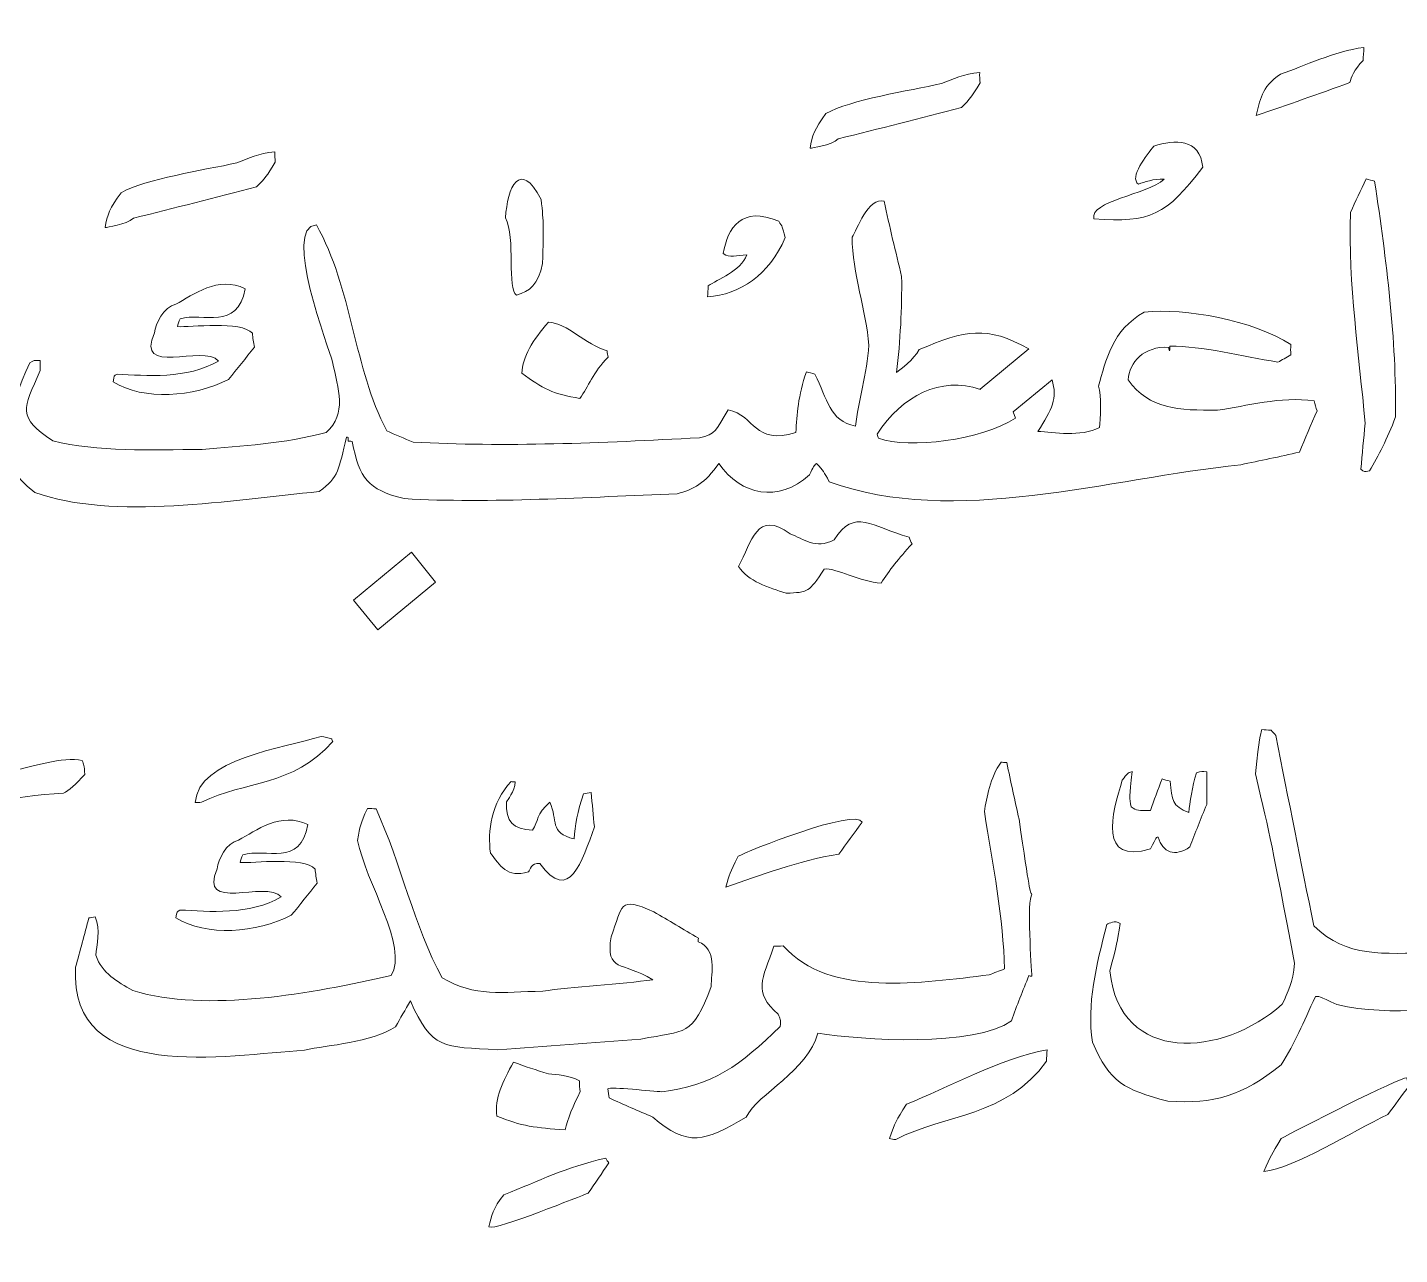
# Model space of a CAD drawing. Header units: inches. Extents: x -10.1 to 4.4, y -4.3 to 7.7.
# Drawn here: x -8.035 to -5.946, y -0.247 to 1.62 of the extents above; entities that cross this region are included whole.
import ezdxf

# ---------------------------------------------------------------- set-up
doc = ezdxf.new("R2010")
doc.units = ezdxf.units.IN
doc.header["$MEASUREMENT"] = 0
doc.layers.add('Layer 1', color=7, linetype='Continuous')

msp = doc.modelspace()

# ---------------------------------------------------------------- linework, layer by layer
at = {"layer": 'Layer 1', "color": 250, "lineweight": 5}
for points, knots in [([(-7.2263, -2.75), (-6.5468, -2.7457), (-5.8697, -2.7298), (-5.605, -2.7295), (-5.605, -2.7295), (-5.5469, -2.7674), (-5.4886, -2.7216), (-5.4287, -2.6465), (-5.4287, -2.6465), (-5.3914, -2.7166), (-5.3094, -2.7448), (-5.2129, -2.7224), (-5.2129, -2.7224), (-5.2129, -2.7224), (-4.9944, -2.6823), (-4.9944, -2.6823), (-4.9944, -2.6823), (-4.9944, -2.6823), (-4.685, -2.7486), (-4.685, -2.7486), (-4.685, -2.7486), (-4.5984, -2.7555), (-4.5091, -2.7053), (-4.5079, -2.5222), (-4.5079, -2.5222), (-4.4426, -2.235), (-4.6187, -2.1), (-4.4842, -1.8194), (-4.4842, -1.8194), (-4.507, -1.7291), (-4.5303, -1.4574), (-4.6127, -1.4241), (-4.6127, -1.4241), (-4.5512, -1.4205), (-4.493, -1.3276), (-4.5073, -1.1837), (-4.5073, -1.1837), (-4.5073, -1.1837), (-4.4849, 1.6364), (-4.4849, 1.6364), (-4.4849, 1.6364), (-4.4614, 1.722), (-4.5458, 1.8747), (-4.5744, 1.9267), (-4.5744, 1.9267), (-4.5765, 2.0093), (-4.4907, 2.0352), (-4.4869, 2.1697), (-4.4869, 2.1697), (-4.4869, 2.1697), (-4.4865, 2.3486), (-4.4865, 2.3486), (-4.4865, 2.3486), (-4.6105, 2.3546), (-4.8408, 2.1498), (-4.8826, 2.3909), (-4.8826, 2.3909), (-4.8811, 2.6033), (-4.7799, 2.5403), (-4.6226, 2.5161), (-4.6226, 2.5161), (-4.3514, 2.5293), (-4.5225, 2.7394), (-4.6174, 2.7359), (-4.6174, 2.7359), (-4.9019, 2.7251), (-5.1374, 2.7614), (-5.4036, 2.6502), (-5.4036, 2.6502), (-5.6819, 2.7827), (-5.7084, 2.7482), (-5.997, 2.7393), (-5.997, 2.7393), (-5.997, 2.7393), (-7.2263, 2.7302), (-7.2263, 2.7302), (-7.2263, 2.7302), (-7.2263, 2.7302), (-8.4556, 2.7393), (-8.4556, 2.7393), (-8.4556, 2.7393), (-8.7442, 2.7482), (-8.7707, 2.7827), (-9.049, 2.6502), (-9.049, 2.6502), (-9.3153, 2.7614), (-9.5507, 2.7251), (-9.8352, 2.7359), (-9.8352, 2.7359), (-9.9301, 2.7394), (-10.0959, 2.5242), (-9.8247, 2.511), (-9.8247, 2.511), (-9.6675, 2.5352), (-9.5816, 2.5441), (-9.58, 2.3913), (-9.58, 2.3913), (-9.6218, 2.1502), (-9.8422, 2.3546), (-9.9661, 2.3486), (-9.9661, 2.3486), (-9.9661, 2.3486), (-9.9657, 2.1697), (-9.9657, 2.1697), (-9.9657, 2.1697), (-9.9619, 2.0352), (-9.8761, 2.0093), (-9.8782, 1.9267), (-9.8782, 1.9267), (-9.9068, 1.8747), (-9.9912, 1.722), (-9.9677, 1.6364), (-9.9677, 1.6364), (-9.9677, 1.6364), (-9.9453, -1.1837), (-9.9453, -1.1837), (-9.9453, -1.1837), (-9.9596, -1.3276), (-9.9014, -1.4205), (-9.8399, -1.4241), (-9.8399, -1.4241), (-9.9223, -1.4574), (-9.9456, -1.7291), (-9.9684, -1.8194), (-9.9684, -1.8194), (-9.8339, -2.1), (-10.01, -2.235), (-9.9447, -2.5222), (-9.9447, -2.5222), (-9.9435, -2.7053), (-9.8542, -2.7555), (-9.7676, -2.7486), (-9.7676, -2.7486), (-9.7676, -2.7486), (-9.4582, -2.6823), (-9.4582, -2.6823), (-9.4582, -2.6823), (-9.4582, -2.6823), (-9.2397, -2.7224), (-9.2397, -2.7224), (-9.2397, -2.7224), (-9.1432, -2.7448), (-9.0612, -2.7166), (-9.0239, -2.6465), (-9.0239, -2.6465), (-8.964, -2.7216), (-8.9057, -2.7674), (-8.8476, -2.7295), (-8.8476, -2.7295), (-8.5829, -2.7298), (-7.9058, -2.7457), (-7.2263, -2.75)], [0, 0, 0, 0, 0.026316, 0.026316, 0.026316, 0.026316, 0.052632, 0.052632, 0.052632, 0.052632, 0.078947, 0.078947, 0.078947, 0.078947, 0.105263, 0.105263, 0.105263, 0.105263, 0.131579, 0.131579, 0.131579, 0.131579, 0.157895, 0.157895, 0.157895, 0.157895, 0.184211, 0.184211, 0.184211, 0.184211, 0.210526, 0.210526, 0.210526, 0.210526, 0.236842, 0.236842, 0.236842, 0.236842, 0.263158, 0.263158, 0.263158, 0.263158, 0.289474, 0.289474, 0.289474, 0.289474, 0.315789, 0.315789, 0.315789, 0.315789, 0.342105, 0.342105, 0.342105, 0.342105, 0.368421, 0.368421, 0.368421, 0.368421, 0.394737, 0.394737, 0.394737, 0.394737, 0.421053, 0.421053, 0.421053, 0.421053, 0.447368, 0.447368, 0.447368, 0.447368, 0.473684, 0.473684, 0.473684, 0.473684, 0.5, 0.5, 0.5, 0.5, 0.526316, 0.526316, 0.526316, 0.526316, 0.552632, 0.552632, 0.552632, 0.552632, 0.578947, 0.578947, 0.578947, 0.578947, 0.605263, 0.605263, 0.605263, 0.605263, 0.631579, 0.631579, 0.631579, 0.631579, 0.657895, 0.657895, 0.657895, 0.657895, 0.684211, 0.684211, 0.684211, 0.684211, 0.710526, 0.710526, 0.710526, 0.710526, 0.736842, 0.736842, 0.736842, 0.736842, 0.763158, 0.763158, 0.763158, 0.763158, 0.789474, 0.789474, 0.789474, 0.789474, 0.815789, 0.815789, 0.815789, 0.815789, 0.842105, 0.842105, 0.842105, 0.842105, 0.868421, 0.868421, 0.868421, 0.868421, 0.894737, 0.894737, 0.894737, 0.894737, 0.921053, 0.921053, 0.921053, 0.921053, 0.947368, 0.947368, 0.947368, 0.947368, 0.973684, 0.973684, 0.973684, 0.973684, 1, 1, 1, 1]), ([(-6.0016, 1.5702), (-6.0156, 1.5553), (-6.0197, 1.5451), (-6.022, 1.5365), (-6.022, 1.5365), (-6.0694, 1.5192), (-6.1168, 1.5027), (-6.1642, 1.4863), (-6.1642, 1.4863), (-6.1586, 1.5077), (-6.1573, 1.5303), (-6.1272, 1.5495), (-6.1272, 1.5495), (-6.0915, 1.5614), (-6.0464, 1.584), (-6.0004, 1.5901), (-6.0004, 1.5901), (-6.0008, 1.5832), (-6.0012, 1.5762), (-6.0016, 1.5702)], [0, 0, 0, 0, 0.2, 0.2, 0.2, 0.2, 0.4, 0.4, 0.4, 0.4, 0.6, 0.6, 0.6, 0.6, 0.8, 0.8, 0.8, 0.8, 1, 1, 1, 1]), ([(-6.5846, 1.536), (-6.599, 1.5133), (-6.599, 1.5133), (-6.613, 1.4984), (-6.613, 1.4984), (-6.6762, 1.482), (-6.7385, 1.4664), (-6.8007, 1.4508), (-6.8007, 1.4508), (-6.8118, 1.441), (-6.841, 1.4366), (-6.8436, 1.4367), (-6.8436, 1.4367), (-6.8407, 1.4557), (-6.8366, 1.4659), (-6.8195, 1.4893), (-6.8195, 1.4893), (-6.7823, 1.5107), (-6.6931, 1.5239), (-6.6433, 1.535), (-6.6433, 1.535), (-6.6254, 1.5418), (-6.6101, 1.5496), (-6.5854, 1.5517), (-6.5854, 1.5517), (-6.5857, 1.5465), (-6.5851, 1.5412), (-6.5846, 1.536)], [0, 0, 0, 0, 0.142857, 0.142857, 0.142857, 0.142857, 0.285714, 0.285714, 0.285714, 0.285714, 0.428571, 0.428571, 0.428571, 0.428571, 0.571429, 0.571429, 0.571429, 0.571429, 0.714286, 0.714286, 0.714286, 0.714286, 0.857143, 0.857143, 0.857143, 0.857143, 1, 1, 1, 1]), ([(-6.2457, 1.4078), (-6.3016, 1.3344), (-6.3251, 1.3227), (-6.4115, 1.3293), (-6.4115, 1.3293), (-6.4187, 1.3559), (-6.3314, 1.3657), (-6.3046, 1.3894), (-6.3046, 1.3894), (-6.3212, 1.3904), (-6.3346, 1.385), (-6.3436, 1.3821), (-6.3436, 1.3821), (-6.3588, 1.3916), (-6.3305, 1.4266), (-6.32, 1.4399), (-6.32, 1.4399), (-6.2888, 1.4495), (-6.2501, 1.4525), (-6.2457, 1.4078)], [0, 0, 0, 0, 0.2, 0.2, 0.2, 0.2, 0.4, 0.4, 0.4, 0.4, 0.6, 0.6, 0.6, 0.6, 0.8, 0.8, 0.8, 0.8, 1, 1, 1, 1]), ([(-7.6578, 1.4153), (-7.6722, 1.3926), (-7.6722, 1.3926), (-7.6862, 1.3778), (-7.6862, 1.3778), (-7.7494, 1.3613), (-7.8117, 1.3457), (-7.8739, 1.3301), (-7.8739, 1.3301), (-7.885, 1.3203), (-7.9142, 1.3159), (-7.9168, 1.316), (-7.9168, 1.316), (-7.914, 1.335), (-7.9099, 1.3453), (-7.8927, 1.3687), (-7.8927, 1.3687), (-7.8556, 1.39), (-7.7663, 1.4032), (-7.7166, 1.4143), (-7.7166, 1.4143), (-7.6986, 1.4211), (-7.6833, 1.429), (-7.6586, 1.431), (-7.6586, 1.431), (-7.6589, 1.4258), (-7.6583, 1.4206), (-7.6578, 1.4153)], [0, 0, 0, 0, 0.142857, 0.142857, 0.142857, 0.142857, 0.285714, 0.285714, 0.285714, 0.285714, 0.428571, 0.428571, 0.428571, 0.428571, 0.571429, 0.571429, 0.571429, 0.571429, 0.714286, 0.714286, 0.714286, 0.714286, 0.857143, 0.857143, 0.857143, 0.857143, 1, 1, 1, 1]), ([(-7.2508, 1.2612), (-7.2571, 1.2285), (-7.2708, 1.2188), (-7.2904, 1.2129), (-7.2904, 1.2129), (-7.3057, 1.2216), (-7.2915, 1.3001), (-7.3073, 1.3306), (-7.3073, 1.3306), (-7.3046, 1.3766), (-7.2854, 1.4208), (-7.253, 1.3588), (-7.253, 1.3588), (-7.2492, 1.3194), (-7.2492, 1.3194), (-7.2508, 1.2612)], [0, 0, 0, 0, 0.25, 0.25, 0.25, 0.25, 0.5, 0.5, 0.5, 0.5, 0.75, 0.75, 0.75, 0.75, 1, 1, 1, 1]), ([(-5.9523, 1.0276), (-5.9648, 0.9935), (-5.9785, 0.969), (-5.9921, 0.9454), (-5.9921, 0.9454), (-6.0001, 0.9441), (-6.0001, 0.9441), (-6.0051, 0.9479), (-6.0051, 0.9479), (-6.0029, 0.9713), (-6.0007, 0.9946), (-5.9984, 1.018), (-5.9984, 1.018), (-6.0081, 1.1239), (-6.024, 1.2276), (-6.021, 1.3389), (-6.021, 1.3389), (-6.013, 1.3559), (-6.005, 1.3728), (-5.9971, 1.3898), (-5.9971, 1.3898), (-5.9927, 1.3887), (-5.9884, 1.3875), (-5.9841, 1.3864), (-5.9841, 1.3864), (-5.9658, 1.2643), (-5.9507, 1.1459), (-5.9523, 1.0276)], [0, 0, 0, 0, 0.142857, 0.142857, 0.142857, 0.142857, 0.285714, 0.285714, 0.285714, 0.285714, 0.428571, 0.428571, 0.428571, 0.428571, 0.571429, 0.571429, 0.571429, 0.571429, 0.714286, 0.714286, 0.714286, 0.714286, 0.857143, 0.857143, 0.857143, 0.857143, 1, 1, 1, 1]), ([(-6.0718, 1.037), (-6.0809, 1.0158), (-6.0901, 0.9945), (-6.0983, 0.9741), (-6.0983, 0.9741), (-6.1285, 0.9671), (-6.1586, 0.961), (-6.1879, 0.9548), (-6.1879, 0.9548), (-6.3889, 0.9341), (-6.6246, 0.8596), (-6.8143, 0.9288), (-6.8143, 0.9288), (-6.823, 0.945), (-6.823, 0.945), (-6.8337, 0.9569), (-6.8337, 0.9569), (-6.8383, 0.9528), (-6.8383, 0.9528), (-6.8444, 0.9393), (-6.8444, 0.9393), (-6.8924, 0.8967), (-6.9479, 0.9077), (-6.9827, 0.9567), (-6.9827, 0.9567), (-7.0029, 0.9265), (-7.0218, 0.9172), (-7.0459, 0.9107), (-7.0459, 0.9107), (-7.1829, 0.9055), (-7.3307, 0.8957), (-7.4617, 0.9032), (-7.4617, 0.9032), (-7.5179, 0.9177), (-7.5292, 0.9331), (-7.5408, 0.9904), (-7.5408, 0.9904), (-7.5434, 0.9906), (-7.5452, 0.9906), (-7.5469, 0.9908), (-7.5469, 0.9908), (-7.5466, 0.9968), (-7.5466, 0.9968), (-7.5492, 0.997), (-7.5492, 0.997), (-7.5617, 0.9472), (-7.5606, 0.9367), (-7.5908, 0.914), (-7.5908, 0.914), (-7.7239, 0.9016), (-7.9045, 0.8693), (-8.0239, 0.9127), (-8.0239, 0.9127), (-8.0937, 0.9619), (-8.0629, 1.0403), (-8.0317, 1.1099), (-8.0317, 1.1099), (-8.0253, 1.1139), (-8.0253, 1.1139), (-8.0157, 1.1133), (-8.0157, 1.1133), (-8.016, 1.1081), (-8.0163, 1.1029), (-8.0157, 1.0985), (-8.0157, 1.0985), (-8.042, 1.0382), (-8.0513, 1.0283), (-7.9965, 0.9912), (-7.9965, 0.9912), (-7.9291, 0.9743), (-7.8466, 0.9774), (-7.7694, 0.9782), (-7.7694, 0.9782), (-7.7095, 0.9835), (-7.6444, 0.9867), (-7.5803, 1.004), (-7.5803, 1.004), (-7.548, 1.0326), (-7.5625, 1.07), (-7.5706, 1.1114), (-7.5706, 1.1114), (-7.5756, 1.1309), (-7.6481, 1.3161), (-7.5953, 1.3201), (-7.5953, 1.3201), (-7.5405, 1.2229), (-7.5387, 1.1026), (-7.4882, 1.0065), (-7.4882, 1.0065), (-7.4754, 1.0006), (-7.4617, 0.9946), (-7.448, 0.9894), (-7.448, 0.9894), (-7.3091, 0.9815), (-7.1615, 0.9879), (-7.012, 0.9959), (-7.012, 0.9959), (-6.9872, 1.0005), (-6.9867, 1.0084), (-6.9683, 1.0386), (-6.9683, 1.0386), (-6.9268, 1.0293), (-6.9294, 0.9842), (-6.8652, 1.004), (-6.8652, 1.004), (-6.8636, 1.0309), (-6.8619, 1.0604), (-6.8493, 1.0963), (-6.8493, 1.0963), (-6.845, 1.0952), (-6.8407, 1.094), (-6.8364, 1.0929), (-6.8364, 1.0929), (-6.8167, 1.0544), (-6.815, 1.022), (-6.7743, 1.0136), (-6.7743, 1.0136), (-6.7704, 1.0508), (-6.7566, 1.0936), (-6.754, 1.137), (-6.754, 1.137), (-6.7581, 1.1877), (-6.7792, 1.2473), (-6.7796, 1.3013), (-6.7796, 1.3013), (-6.7728, 1.3122), (-6.755, 1.3626), (-6.7308, 1.356), (-6.7308, 1.356), (-6.7226, 1.3172), (-6.7134, 1.2792), (-6.7042, 1.2412), (-6.7042, 1.2412), (-6.7035, 1.1924), (-6.7063, 1.1438), (-6.7118, 1.0954), (-6.7118, 1.0954), (-6.7053, 1.1002), (-6.6861, 1.1148), (-6.6773, 1.13), (-6.6773, 1.13), (-6.6069, 1.1601), (-6.5749, 1.167), (-6.5104, 1.1311), (-6.5104, 1.1311), (-6.5104, 1.1311), (-6.5845, 1.0698), (-6.5845, 1.0698), (-6.5845, 1.0698), (-6.5845, 1.0698), (-6.5843, 1.0696), (-6.5843, 1.0696), (-6.5843, 1.0696), (-6.6455, 1.0899), (-6.7026, 1.0604), (-6.7417, 1.0013), (-6.7417, 1.0013), (-6.741, 0.9987), (-6.7402, 0.9969), (-6.7395, 0.9951), (-6.7395, 0.9951), (-6.6914, 0.9784), (-6.5836, 0.9923), (-6.5309, 1.0258), (-6.5309, 1.0258), (-6.5309, 1.0258), (-6.5343, 1.0353), (-6.5343, 1.0353), (-6.5343, 1.0353), (-6.5343, 1.0353), (-6.4752, 1.0842), (-6.4752, 1.0842), (-6.4752, 1.0842), (-6.4668, 1.0562), (-6.475, 1.0391), (-6.497, 1.0056), (-6.497, 1.0056), (-6.4716, 1.0041), (-6.4326, 0.9967), (-6.4028, 1.0115), (-6.4028, 1.0115), (-6.4022, 1.0228), (-6.3991, 1.0618), (-6.4045, 1.0743), (-6.4045, 1.0743), (-6.3934, 1.1138), (-6.3837, 1.1602), (-6.3348, 1.187), (-6.3348, 1.187), (-6.2722, 1.1939), (-6.1699, 1.175), (-6.1116, 1.1377), (-6.1116, 1.1377), (-6.1119, 1.1325), (-6.1122, 1.1273), (-6.1116, 1.122), (-6.1116, 1.122), (-6.1188, 1.1181), (-6.1252, 1.1141), (-6.1315, 1.111), (-6.1315, 1.111), (-6.1862, 1.1202), (-6.2466, 1.1358), (-6.2958, 1.1352), (-6.2958, 1.1352), (-6.2959, 1.1326), (-6.2961, 1.13), (-6.2962, 1.1282), (-6.2962, 1.1282), (-6.2969, 1.13), (-6.2977, 1.1318), (-6.2976, 1.1335), (-6.2976, 1.1335), (-6.3352, 1.1357), (-6.3577, 1.1108), (-6.3592, 1.0839), (-6.3592, 1.0839), (-6.3268, 1.0385), (-6.2821, 1.0377), (-6.2234, 1.0379), (-6.2234, 1.0379), (-6.1792, 1.044), (-6.1275, 1.0594), (-6.0762, 1.0521), (-6.0762, 1.0521), (-6.0748, 1.0468), (-6.0733, 1.0415), (-6.0718, 1.037)], [0, 0, 0, 0, 0.017544, 0.017544, 0.017544, 0.017544, 0.035088, 0.035088, 0.035088, 0.035088, 0.052632, 0.052632, 0.052632, 0.052632, 0.070175, 0.070175, 0.070175, 0.070175, 0.087719, 0.087719, 0.087719, 0.087719, 0.105263, 0.105263, 0.105263, 0.105263, 0.122807, 0.122807, 0.122807, 0.122807, 0.140351, 0.140351, 0.140351, 0.140351, 0.157895, 0.157895, 0.157895, 0.157895, 0.175439, 0.175439, 0.175439, 0.175439, 0.192982, 0.192982, 0.192982, 0.192982, 0.210526, 0.210526, 0.210526, 0.210526, 0.22807, 0.22807, 0.22807, 0.22807, 0.245614, 0.245614, 0.245614, 0.245614, 0.263158, 0.263158, 0.263158, 0.263158, 0.280702, 0.280702, 0.280702, 0.280702, 0.298246, 0.298246, 0.298246, 0.298246, 0.315789, 0.315789, 0.315789, 0.315789, 0.333333, 0.333333, 0.333333, 0.333333, 0.350877, 0.350877, 0.350877, 0.350877, 0.368421, 0.368421, 0.368421, 0.368421, 0.385965, 0.385965, 0.385965, 0.385965, 0.403509, 0.403509, 0.403509, 0.403509, 0.421053, 0.421053, 0.421053, 0.421053, 0.438596, 0.438596, 0.438596, 0.438596, 0.45614, 0.45614, 0.45614, 0.45614, 0.473684, 0.473684, 0.473684, 0.473684, 0.491228, 0.491228, 0.491228, 0.491228, 0.508772, 0.508772, 0.508772, 0.508772, 0.526316, 0.526316, 0.526316, 0.526316, 0.54386, 0.54386, 0.54386, 0.54386, 0.561404, 0.561404, 0.561404, 0.561404, 0.578947, 0.578947, 0.578947, 0.578947, 0.596491, 0.596491, 0.596491, 0.596491, 0.614035, 0.614035, 0.614035, 0.614035, 0.631579, 0.631579, 0.631579, 0.631579, 0.649123, 0.649123, 0.649123, 0.649123, 0.666667, 0.666667, 0.666667, 0.666667, 0.684211, 0.684211, 0.684211, 0.684211, 0.701754, 0.701754, 0.701754, 0.701754, 0.719298, 0.719298, 0.719298, 0.719298, 0.736842, 0.736842, 0.736842, 0.736842, 0.754386, 0.754386, 0.754386, 0.754386, 0.77193, 0.77193, 0.77193, 0.77193, 0.789474, 0.789474, 0.789474, 0.789474, 0.807018, 0.807018, 0.807018, 0.807018, 0.824561, 0.824561, 0.824561, 0.824561, 0.842105, 0.842105, 0.842105, 0.842105, 0.859649, 0.859649, 0.859649, 0.859649, 0.877193, 0.877193, 0.877193, 0.877193, 0.894737, 0.894737, 0.894737, 0.894737, 0.912281, 0.912281, 0.912281, 0.912281, 0.929825, 0.929825, 0.929825, 0.929825, 0.947368, 0.947368, 0.947368, 0.947368, 0.964912, 0.964912, 0.964912, 0.964912, 0.982456, 0.982456, 0.982456, 0.982456, 1, 1, 1, 1]), ([(-6.8814, 1.3005), (-6.9058, 1.2435), (-6.9504, 1.2138), (-6.9997, 1.2106), (-6.9997, 1.2106), (-6.9994, 1.2158), (-6.9991, 1.221), (-6.9987, 1.2271), (-6.9987, 1.2271), (-6.985, 1.2367), (-6.9492, 1.2495), (-6.9399, 1.2742), (-6.9399, 1.2742), (-6.9557, 1.2742), (-6.9657, 1.2687), (-6.9757, 1.2762), (-6.9757, 1.2762), (-6.9691, 1.3159), (-6.9478, 1.3495), (-6.8914, 1.3254), (-6.8914, 1.3254), (-6.8857, 1.3173), (-6.8857, 1.3173), (-6.8814, 1.3005)], [0, 0, 0, 0, 0.166667, 0.166667, 0.166667, 0.166667, 0.333333, 0.333333, 0.333333, 0.333333, 0.5, 0.5, 0.5, 0.5, 0.666667, 0.666667, 0.666667, 0.666667, 0.833333, 0.833333, 0.833333, 0.833333, 1, 1, 1, 1]), ([(-7.6896, 1.1339), (-7.7028, 1.1173), (-7.716, 1.1006), (-7.7292, 1.0848), (-7.7292, 1.0848), (-7.7825, 1.0574), (-7.8582, 1.0521), (-7.9047, 1.0809), (-7.9047, 1.0809), (-7.9033, 1.0904), (-7.9033, 1.0904), (-7.8988, 1.0928), (-7.8988, 1.0928), (-7.8551, 1.0903), (-7.7923, 1.0849), (-7.7442, 1.1127), (-7.7442, 1.1127), (-7.7681, 1.1393), (-7.8719, 1.0877), (-7.8417, 1.1557), (-7.8417, 1.1557), (-7.8407, 1.1696), (-7.8278, 1.195), (-7.8094, 1.1991), (-7.8094, 1.1991), (-7.7831, 1.2133), (-7.7446, 1.2433), (-7.7037, 1.2227), (-7.7037, 1.2227), (-7.7153, 1.158), (-7.768, 1.1872), (-7.8028, 1.177), (-7.8028, 1.177), (-7.8047, 1.1727), (-7.8059, 1.1684), (-7.8069, 1.165), (-7.8069, 1.165), (-7.7869, 1.1639), (-7.71, 1.1743), (-7.6927, 1.155), (-7.6927, 1.155), (-7.6922, 1.148), (-7.6909, 1.141), (-7.6896, 1.1339)], [0, 0, 0, 0, 0.090909, 0.090909, 0.090909, 0.090909, 0.181818, 0.181818, 0.181818, 0.181818, 0.272727, 0.272727, 0.272727, 0.272727, 0.363636, 0.363636, 0.363636, 0.363636, 0.454545, 0.454545, 0.454545, 0.454545, 0.545455, 0.545455, 0.545455, 0.545455, 0.636364, 0.636364, 0.636364, 0.636364, 0.727273, 0.727273, 0.727273, 0.727273, 0.818182, 0.818182, 0.818182, 0.818182, 0.909091, 0.909091, 0.909091, 0.909091, 1, 1, 1, 1]), ([(-7.1512, 1.1188), (-7.1736, 1.0957), (-7.181, 1.0735), (-7.1943, 1.0559), (-7.1943, 1.0559), (-7.2334, 1.0616), (-7.2521, 1.0714), (-7.2824, 1.0941), (-7.2824, 1.0941), (-7.2809, 1.1192), (-7.2663, 1.1445), (-7.242, 1.1719), (-7.242, 1.1719), (-7.2131, 1.1702), (-7.1861, 1.1382), (-7.1524, 1.1284), (-7.1524, 1.1284), (-7.1526, 1.1249), (-7.152, 1.1214), (-7.1512, 1.1188)], [0, 0, 0, 0, 0.2, 0.2, 0.2, 0.2, 0.4, 0.4, 0.4, 0.4, 0.6, 0.6, 0.6, 0.6, 0.8, 0.8, 0.8, 0.8, 1, 1, 1, 1]), ([(-6.6883, 0.8345), (-6.7089, 0.8122), (-6.7231, 0.7939), (-6.7356, 0.7746), (-6.7356, 0.7746), (-6.7662, 0.7763), (-6.8052, 0.7986), (-6.822, 0.796), (-6.822, 0.796), (-6.846, 0.76), (-6.8459, 0.7608), (-6.8802, 0.7593), (-6.8802, 0.7593), (-6.906, 0.7677), (-6.9388, 0.7775), (-6.9524, 0.8), (-6.9524, 0.8), (-6.9327, 0.8372), (-6.9245, 0.8872), (-6.8741, 0.8495), (-6.8741, 0.8495), (-6.8535, 0.8422), (-6.8352, 0.8255), (-6.8071, 0.8405), (-6.8071, 0.8405), (-6.7754, 0.89), (-6.7508, 0.8608), (-6.693, 0.8444), (-6.693, 0.8444), (-6.6914, 0.8408), (-6.6899, 0.8372), (-6.6883, 0.8345)], [0, 0, 0, 0, 0.125, 0.125, 0.125, 0.125, 0.25, 0.25, 0.25, 0.25, 0.375, 0.375, 0.375, 0.375, 0.5, 0.5, 0.5, 0.5, 0.625, 0.625, 0.625, 0.625, 0.75, 0.75, 0.75, 0.75, 0.875, 0.875, 0.875, 0.875, 1, 1, 1, 1]), ([(-7.4137, 0.7763), (-7.4137, 0.7763), (-7.4505, 0.8218), (-7.4505, 0.8218), (-7.4505, 0.8218), (-7.4505, 0.8218), (-7.5386, 0.7489), (-7.5386, 0.7489), (-7.5386, 0.7489), (-7.5386, 0.7489), (-7.5018, 0.7034), (-7.5018, 0.7034), (-7.5018, 0.7034), (-7.5018, 0.7034), (-7.4137, 0.7763), (-7.4137, 0.7763)], [0, 0, 0, 0, 0.25, 0.25, 0.25, 0.25, 0.5, 0.5, 0.5, 0.5, 0.75, 0.75, 0.75, 0.75, 1, 1, 1, 1]), ([(-4.9721, 0.2253), (-5.0058, 0.1567), (-4.9964, 0.1684), (-5.0576, 0.1553), (-5.0576, 0.1553), (-5.2697, 0.1405), (-5.4797, 0.1011), (-5.6817, 0.1388), (-5.6817, 0.1388), (-5.6927, 0.1455), (-5.7127, 0.1641), (-5.7241, 0.1647), (-5.7241, 0.1647), (-5.7364, 0.1489), (-5.7629, 0.1443), (-5.7737, 0.1405), (-5.7737, 0.1405), (-5.8699, 0.1286), (-5.9566, 0.1136), (-6.0414, 0.1332), (-6.0414, 0.1332), (-6.0696, 0.1461), (-6.0696, 0.1461), (-6.074, 0.1455), (-6.074, 0.1455), (-6.0939, 0.104), (-6.1043, 0.0759), (-6.1265, 0.0414), (-6.1265, 0.0414), (-6.1862, -0.0065), (-6.2281, -0.0181), (-6.2988, -0.014), (-6.2988, -0.014), (-6.367, 0.0047), (-6.3866, 0.0136), (-6.4137, 0.0761), (-6.4137, 0.0761), (-6.4226, 0.1332), (-6.4078, 0.1925), (-6.3919, 0.2551), (-6.3919, 0.2551), (-6.3883, 0.2567), (-6.3792, 0.2623), (-6.3717, 0.2566), (-6.3717, 0.2566), (-6.3761, 0.2264), (-6.3761, 0.2264), (-6.3873, 0.1843), (-6.3873, 0.1843), (-6.3719, 0.0415), (-6.2161, 0.0526), (-6.1246, 0.1336), (-6.1246, 0.1336), (-6.1165, 0.1523), (-6.1078, 0.1666), (-6.1061, 0.1961), (-6.1061, 0.1961), (-6.1417, 0.3836), (-6.1417, 0.3836), (-6.1657, 0.4843), (-6.1657, 0.4843), (-6.1588, 0.5422), (-6.1588, 0.5422), (-6.1556, 0.5516), (-6.1556, 0.5516), (-6.1513, 0.5514), (-6.1469, 0.5511), (-6.1417, 0.5508), (-6.1417, 0.5508), (-6.1392, 0.5481), (-6.1367, 0.5453), (-6.1343, 0.5426), (-6.1343, 0.5426), (-6.1153, 0.4457), (-6.0964, 0.3488), (-6.0765, 0.2528), (-6.0765, 0.2528), (-6.025, 0.2037), (-5.9729, 0.2112), (-5.8966, 0.212), (-5.8966, 0.212), (-5.8611, 0.2204), (-5.7666, 0.2176), (-5.7379, 0.243), (-5.7379, 0.243), (-5.7356, 0.2533), (-5.7332, 0.2636), (-5.7299, 0.2748), (-5.7299, 0.2748), (-5.7256, 0.2745), (-5.7212, 0.2743), (-5.716, 0.274), (-5.716, 0.274), (-5.7087, 0.2631), (-5.7006, 0.2522), (-5.6924, 0.2413), (-5.6924, 0.2413), (-5.6591, 0.2263), (-5.6121, 0.2062), (-5.5699, 0.2238), (-5.5699, 0.2238), (-5.5581, 0.2388), (-5.5459, 0.2556), (-5.5329, 0.2725), (-5.5329, 0.2725), (-5.5329, 0.2725), (-5.516, 0.249), (-5.516, 0.249), (-5.516, 0.249), (-5.5225, 0.241), (-5.5283, 0.2321), (-5.5331, 0.2226), (-5.5331, 0.2226), (-5.4725, 0.2252), (-5.4252, 0.2251), (-5.3584, 0.2431), (-5.3584, 0.2431), (-5.3584, 0.2431), (-5.3448, 0.2519), (-5.3448, 0.2519), (-5.3448, 0.2519), (-5.3479, 0.259), (-5.3509, 0.2661), (-5.354, 0.2742), (-5.354, 0.2742), (-5.4023, 0.3038), (-5.4503, 0.3), (-5.4868, 0.2757), (-5.4868, 0.2757), (-5.4868, 0.2757), (-5.5072, 0.3043), (-5.5072, 0.3043), (-5.5072, 0.3043), (-5.4566, 0.3628), (-5.3943, 0.4072), (-5.3083, 0.3525), (-5.3083, 0.3525), (-5.2812, 0.3057), (-5.2886, 0.2687), (-5.3152, 0.2319), (-5.3152, 0.2319), (-5.2915, 0.2183), (-5.1995, 0.2331), (-5.1633, 0.2371), (-5.1633, 0.2371), (-5.1168, 0.2388), (-5.0747, 0.2382), (-5.0232, 0.25), (-5.0232, 0.25), (-5.0201, 0.2586), (-5.0276, 0.2807), (-5.0366, 0.2908), (-5.0366, 0.2908), (-5.0824, 0.2882), (-5.1192, 0.2877), (-5.1558, 0.2916), (-5.1558, 0.2916), (-5.2033, 0.3187), (-5.175, 0.3832), (-5.1516, 0.4246), (-5.1516, 0.4246), (-5.0943, 0.4753), (-5.0366, 0.4276), (-4.9977, 0.3731), (-4.9977, 0.3731), (-4.9894, 0.35), (-4.9811, 0.3269), (-4.9719, 0.3037), (-4.9719, 0.3037), (-4.9725, 0.2776), (-4.9723, 0.2515), (-4.9721, 0.2253)], [0, 0, 0, 0, 0.023256, 0.023256, 0.023256, 0.023256, 0.046512, 0.046512, 0.046512, 0.046512, 0.069767, 0.069767, 0.069767, 0.069767, 0.093023, 0.093023, 0.093023, 0.093023, 0.116279, 0.116279, 0.116279, 0.116279, 0.139535, 0.139535, 0.139535, 0.139535, 0.162791, 0.162791, 0.162791, 0.162791, 0.186047, 0.186047, 0.186047, 0.186047, 0.209302, 0.209302, 0.209302, 0.209302, 0.232558, 0.232558, 0.232558, 0.232558, 0.255814, 0.255814, 0.255814, 0.255814, 0.27907, 0.27907, 0.27907, 0.27907, 0.302326, 0.302326, 0.302326, 0.302326, 0.325581, 0.325581, 0.325581, 0.325581, 0.348837, 0.348837, 0.348837, 0.348837, 0.372093, 0.372093, 0.372093, 0.372093, 0.395349, 0.395349, 0.395349, 0.395349, 0.418605, 0.418605, 0.418605, 0.418605, 0.44186, 0.44186, 0.44186, 0.44186, 0.465116, 0.465116, 0.465116, 0.465116, 0.488372, 0.488372, 0.488372, 0.488372, 0.511628, 0.511628, 0.511628, 0.511628, 0.534884, 0.534884, 0.534884, 0.534884, 0.55814, 0.55814, 0.55814, 0.55814, 0.581395, 0.581395, 0.581395, 0.581395, 0.604651, 0.604651, 0.604651, 0.604651, 0.627907, 0.627907, 0.627907, 0.627907, 0.651163, 0.651163, 0.651163, 0.651163, 0.674419, 0.674419, 0.674419, 0.674419, 0.697674, 0.697674, 0.697674, 0.697674, 0.72093, 0.72093, 0.72093, 0.72093, 0.744186, 0.744186, 0.744186, 0.744186, 0.767442, 0.767442, 0.767442, 0.767442, 0.790698, 0.790698, 0.790698, 0.790698, 0.813953, 0.813953, 0.813953, 0.813953, 0.837209, 0.837209, 0.837209, 0.837209, 0.860465, 0.860465, 0.860465, 0.860465, 0.883721, 0.883721, 0.883721, 0.883721, 0.906977, 0.906977, 0.906977, 0.906977, 0.930233, 0.930233, 0.930233, 0.930233, 0.953488, 0.953488, 0.953488, 0.953488, 0.976744, 0.976744, 0.976744, 0.976744, 1, 1, 1, 1]), ([(-7.5701, 0.5334), (-7.631, 0.4646), (-7.7041, 0.474), (-7.77, 0.4412), (-7.77, 0.4412), (-7.7735, 0.4405), (-7.777, 0.4407), (-7.7797, 0.4408), (-7.7797, 0.4408), (-7.7758, 0.5068), (-7.6451, 0.5237), (-7.588, 0.5413), (-7.588, 0.5413), (-7.5828, 0.5402), (-7.5776, 0.539), (-7.5716, 0.5378), (-7.5716, 0.5378), (-7.5717, 0.5361), (-7.5709, 0.5343), (-7.5701, 0.5334)], [0, 0, 0, 0, 0.2, 0.2, 0.2, 0.2, 0.4, 0.4, 0.4, 0.4, 0.6, 0.6, 0.6, 0.6, 0.8, 0.8, 0.8, 0.8, 1, 1, 1, 1]), ([(-7.948, 0.4834), (-7.9611, 0.4685), (-7.9722, 0.4587), (-7.9803, 0.4548), (-7.9803, 0.4548), (-8.0559, 0.4513), (-8.143, 0.4302), (-8.2116, 0.4262), (-8.2116, 0.4262), (-8.208, 0.4879), (-8.0994, 0.486), (-8.0536, 0.4904), (-8.0536, 0.4904), (-8.0324, 0.4935), (-7.9805, 0.5114), (-7.952, 0.5046), (-7.952, 0.5046), (-7.9489, 0.4983), (-7.9489, 0.4983), (-7.948, 0.4834)], [0, 0, 0, 0, 0.2, 0.2, 0.2, 0.2, 0.4, 0.4, 0.4, 0.4, 0.6, 0.6, 0.6, 0.6, 0.8, 0.8, 0.8, 0.8, 1, 1, 1, 1]), ([(-6.506, 0.1763), (-6.5078, 0.1764), (-6.5095, 0.1765), (-6.5104, 0.1774), (-6.5104, 0.1774), (-6.5196, 0.1545), (-6.5288, 0.1315), (-6.5371, 0.1084), (-6.5371, 0.1084), (-6.5921, 0.068), (-6.765, 0.0788), (-6.8318, 0.0896), (-6.8318, 0.0896), (-6.8466, 0.0321), (-6.923, -0.0019), (-6.9409, -0.0383), (-6.9409, -0.0383), (-7.0044, -0.0756), (-7.0295, -0.0846), (-7.0829, -0.038), (-7.0829, -0.038), (-7.1051, -0.0289), (-7.1274, -0.0189), (-7.1496, -0.0089), (-7.1496, -0.0089), (-7.1502, -0.0045), (-7.1508, -0.0001), (-7.1514, 0.0051), (-7.1514, 0.0051), (-7.1477, 0.0084), (-7.0832, 0.0012), (-7.0693, 0.0004), (-7.0693, 0.0004), (-6.9934, 0.0091), (-6.9495, 0.0406), (-6.8891, 0.0998), (-6.8891, 0.0998), (-6.8884, 0.1111), (-6.8884, 0.1111), (-6.8924, 0.1183), (-6.8924, 0.1183), (-6.9307, 0.1527), (-6.9165, 0.1711), (-6.8987, 0.2223), (-6.8987, 0.2223), (-6.8943, 0.222), (-6.8899, 0.2218), (-6.8846, 0.2224), (-6.8846, 0.2224), (-6.813, 0.1425), (-6.6722, 0.1667), (-6.5708, 0.1783), (-6.5708, 0.1783), (-6.5636, 0.1814), (-6.5555, 0.1844), (-6.5475, 0.1874), (-6.5475, 0.1874), (-6.5493, 0.2624), (-6.5654, 0.3478), (-6.5783, 0.4269), (-6.5783, 0.4269), (-6.5745, 0.4476), (-6.57, 0.4787), (-6.5529, 0.5021), (-6.5529, 0.5021), (-6.5503, 0.5019), (-6.5477, 0.5018), (-6.5442, 0.5016), (-6.5442, 0.5016), (-6.538, 0.4725), (-6.5318, 0.4434), (-6.5255, 0.4152), (-6.5255, 0.4152), (-6.5091, 0.3045), (-6.5091, 0.3045), (-6.5058, 0.3008), (-6.5058, 0.3008), (-6.5142, 0.2935), (-6.5063, 0.1877), (-6.506, 0.1763)], [0, 0, 0, 0, 0.05, 0.05, 0.05, 0.05, 0.1, 0.1, 0.1, 0.1, 0.15, 0.15, 0.15, 0.15, 0.2, 0.2, 0.2, 0.2, 0.25, 0.25, 0.25, 0.25, 0.3, 0.3, 0.3, 0.3, 0.35, 0.35, 0.35, 0.35, 0.4, 0.4, 0.4, 0.4, 0.45, 0.45, 0.45, 0.45, 0.5, 0.5, 0.5, 0.5, 0.55, 0.55, 0.55, 0.55, 0.6, 0.6, 0.6, 0.6, 0.65, 0.65, 0.65, 0.65, 0.7, 0.7, 0.7, 0.7, 0.75, 0.75, 0.75, 0.75, 0.8, 0.8, 0.8, 0.8, 0.85, 0.85, 0.85, 0.85, 0.9, 0.9, 0.9, 0.9, 0.95, 0.95, 0.95, 0.95, 1, 1, 1, 1]), ([(-6.2397, 0.4378), (-6.2489, 0.4157), (-6.2571, 0.3944), (-6.2654, 0.3731), (-6.2654, 0.3731), (-6.2882, 0.357), (-6.307, 0.365), (-6.3136, 0.388), (-6.3136, 0.388), (-6.3162, 0.3882), (-6.3162, 0.3882), (-6.3251, 0.3704), (-6.3251, 0.3704), (-6.4054, 0.3454), (-6.3842, 0.4243), (-6.3682, 0.4747), (-6.3682, 0.4747), (-6.3605, 0.4856), (-6.3605, 0.4856), (-6.3534, 0.4878), (-6.3534, 0.4878), (-6.3574, 0.448), (-6.3574, 0.448), (-6.3547, 0.4339), (-6.3547, 0.4339), (-6.3463, 0.4282), (-6.3437, 0.4281), (-6.3252, 0.4288), (-6.3252, 0.4288), (-6.32, 0.4441), (-6.3138, 0.4603), (-6.3076, 0.4765), (-6.3076, 0.4765), (-6.3041, 0.4754), (-6.2998, 0.4743), (-6.2955, 0.4732), (-6.2955, 0.4732), (-6.2919, 0.4443), (-6.2933, 0.4356), (-6.2667, 0.4254), (-6.2667, 0.4254), (-6.2658, 0.441), (-6.2618, 0.4643), (-6.2553, 0.4857), (-6.2553, 0.4857), (-6.2473, 0.4887), (-6.2473, 0.4887), (-6.2395, 0.4874), (-6.2395, 0.4874), (-6.2395, 0.4709), (-6.2396, 0.4543), (-6.2397, 0.4378)], [0, 0, 0, 0, 0.076923, 0.076923, 0.076923, 0.076923, 0.153846, 0.153846, 0.153846, 0.153846, 0.230769, 0.230769, 0.230769, 0.230769, 0.307692, 0.307692, 0.307692, 0.307692, 0.384615, 0.384615, 0.384615, 0.384615, 0.461538, 0.461538, 0.461538, 0.461538, 0.538462, 0.538462, 0.538462, 0.538462, 0.615385, 0.615385, 0.615385, 0.615385, 0.692308, 0.692308, 0.692308, 0.692308, 0.769231, 0.769231, 0.769231, 0.769231, 0.846154, 0.846154, 0.846154, 0.846154, 0.923077, 0.923077, 0.923077, 0.923077, 1, 1, 1, 1]), ([(-7.172, 0.4035), (-7.1908, 0.3514), (-7.2104, 0.2855), (-7.255, 0.3481), (-7.255, 0.3481), (-7.269, 0.3489), (-7.2696, 0.3385), (-7.2724, 0.3352), (-7.2724, 0.3352), (-7.3054, 0.3249), (-7.3156, 0.3455), (-7.3303, 0.3638), (-7.3303, 0.3638), (-7.3346, 0.3962), (-7.3293, 0.4412), (-7.2986, 0.4725), (-7.2986, 0.4725), (-7.2969, 0.4724), (-7.2951, 0.4723), (-7.2925, 0.4722), (-7.2925, 0.4722), (-7.2933, 0.4574), (-7.3046, 0.4441), (-7.3057, 0.4416), (-7.3057, 0.4416), (-7.3074, 0.4112), (-7.2958, 0.4001), (-7.2661, 0.3984), (-7.2661, 0.3984), (-7.2574, 0.4127), (-7.2603, 0.4233), (-7.2399, 0.4413), (-7.2399, 0.4413), (-7.2267, 0.4127), (-7.2417, 0.3953), (-7.2029, 0.3852), (-7.2029, 0.3852), (-7.2017, 0.406), (-7.1978, 0.4267), (-7.1884, 0.454), (-7.1884, 0.454), (-7.1848, 0.4547), (-7.1813, 0.4554), (-7.1769, 0.456), (-7.1769, 0.456), (-7.1752, 0.4385), (-7.1736, 0.421), (-7.172, 0.4035)], [0, 0, 0, 0, 0.083333, 0.083333, 0.083333, 0.083333, 0.166667, 0.166667, 0.166667, 0.166667, 0.25, 0.25, 0.25, 0.25, 0.333333, 0.333333, 0.333333, 0.333333, 0.416667, 0.416667, 0.416667, 0.416667, 0.5, 0.5, 0.5, 0.5, 0.583333, 0.583333, 0.583333, 0.583333, 0.666667, 0.666667, 0.666667, 0.666667, 0.75, 0.75, 0.75, 0.75, 0.833333, 0.833333, 0.833333, 0.833333, 0.916667, 0.916667, 0.916667, 0.916667, 1, 1, 1, 1]), ([(-6.9942, 0.1607), (-7.0233, 0.0831), (-7.0323, 0.0941), (-7.1014, 0.0806), (-7.1014, 0.0806), (-7.1745, 0.0752), (-7.2467, 0.0698), (-7.3189, 0.0643), (-7.3189, 0.0643), (-7.4018, 0.0691), (-7.4197, 0.064), (-7.4521, 0.139), (-7.4521, 0.139), (-7.4599, 0.1255), (-7.4677, 0.112), (-7.4746, 0.0994), (-7.4746, 0.0994), (-7.5128, 0.0745), (-7.577, 0.0721), (-7.6134, 0.0637), (-7.6134, 0.0637), (-7.7312, 0.0566), (-7.9723, 0.0103), (-7.9619, 0.1899), (-7.9619, 0.1899), (-7.9552, 0.2148), (-7.9485, 0.2397), (-7.9417, 0.2654), (-7.9417, 0.2654), (-7.9391, 0.2652), (-7.9356, 0.2659), (-7.932, 0.2666), (-7.932, 0.2666), (-7.9235, 0.2469), (-7.9302, 0.2229), (-7.931, 0.2082), (-7.931, 0.2082), (-7.9213, 0.1798), (-7.8991, 0.1689), (-7.8746, 0.1544), (-7.8746, 0.1544), (-7.7626, 0.1202), (-7.6014, 0.1501), (-7.4815, 0.1772), (-7.4815, 0.1772), (-7.4544, 0.221), (-7.5205, 0.3197), (-7.5326, 0.3831), (-7.5326, 0.3831), (-7.5287, 0.4064), (-7.5287, 0.4064), (-7.5176, 0.4318), (-7.5176, 0.4318), (-7.5132, 0.4316), (-7.5088, 0.4313), (-7.5044, 0.4311), (-7.5044, 0.4311), (-7.4663, 0.3479), (-7.4465, 0.2519), (-7.4037, 0.1737), (-7.4037, 0.1737), (-7.3528, 0.1446), (-7.3138, 0.152), (-7.2506, 0.1536), (-7.2506, 0.1536), (-7.2081, 0.1599), (-7.129, 0.1641), (-7.083, 0.171), (-7.083, 0.171), (-7.1313, 0.1999), (-7.1543, 0.1812), (-7.1467, 0.2365), (-7.1467, 0.2365), (-7.1282, 0.2842), (-7.1361, 0.2986), (-7.0814, 0.2745), (-7.0814, 0.2745), (-7.0594, 0.2611), (-7.0365, 0.2476), (-7.0137, 0.2341), (-7.0137, 0.2341), (-7.0138, 0.2324), (-7.0139, 0.2306), (-7.014, 0.2289), (-7.014, 0.2289), (-6.9848, 0.2176), (-6.994, 0.1807), (-6.9942, 0.1607)], [0, 0, 0, 0, 0.045455, 0.045455, 0.045455, 0.045455, 0.090909, 0.090909, 0.090909, 0.090909, 0.136364, 0.136364, 0.136364, 0.136364, 0.181818, 0.181818, 0.181818, 0.181818, 0.227273, 0.227273, 0.227273, 0.227273, 0.272727, 0.272727, 0.272727, 0.272727, 0.318182, 0.318182, 0.318182, 0.318182, 0.363636, 0.363636, 0.363636, 0.363636, 0.409091, 0.409091, 0.409091, 0.409091, 0.454545, 0.454545, 0.454545, 0.454545, 0.5, 0.5, 0.5, 0.5, 0.545455, 0.545455, 0.545455, 0.545455, 0.590909, 0.590909, 0.590909, 0.590909, 0.636364, 0.636364, 0.636364, 0.636364, 0.681818, 0.681818, 0.681818, 0.681818, 0.727273, 0.727273, 0.727273, 0.727273, 0.772727, 0.772727, 0.772727, 0.772727, 0.818182, 0.818182, 0.818182, 0.818182, 0.863636, 0.863636, 0.863636, 0.863636, 0.909091, 0.909091, 0.909091, 0.909091, 0.954545, 0.954545, 0.954545, 0.954545, 1, 1, 1, 1]), ([(-7.594, 0.3182), (-7.6072, 0.3016), (-7.6205, 0.2849), (-7.6336, 0.2691), (-7.6336, 0.2691), (-7.6869, 0.2417), (-7.7626, 0.2364), (-7.8092, 0.2652), (-7.8092, 0.2652), (-7.8077, 0.2747), (-7.8077, 0.2747), (-7.8032, 0.2771), (-7.8032, 0.2771), (-7.7595, 0.2746), (-7.6967, 0.2692), (-7.6487, 0.297), (-7.6487, 0.297), (-7.6726, 0.3236), (-7.7763, 0.272), (-7.7461, 0.34), (-7.7461, 0.34), (-7.7452, 0.3539), (-7.7323, 0.3793), (-7.7138, 0.3834), (-7.7138, 0.3834), (-7.6876, 0.3976), (-7.649, 0.4276), (-7.6081, 0.407), (-7.6081, 0.407), (-7.6198, 0.3423), (-7.6724, 0.3715), (-7.7072, 0.3613), (-7.7072, 0.3613), (-7.7092, 0.357), (-7.7103, 0.3527), (-7.7114, 0.3493), (-7.7114, 0.3493), (-7.6913, 0.3482), (-7.6144, 0.3586), (-7.5972, 0.3393), (-7.5972, 0.3393), (-7.5967, 0.3323), (-7.5953, 0.3253), (-7.594, 0.3182)], [0, 0, 0, 0, 0.090909, 0.090909, 0.090909, 0.090909, 0.181818, 0.181818, 0.181818, 0.181818, 0.272727, 0.272727, 0.272727, 0.272727, 0.363636, 0.363636, 0.363636, 0.363636, 0.454545, 0.454545, 0.454545, 0.454545, 0.545455, 0.545455, 0.545455, 0.545455, 0.636364, 0.636364, 0.636364, 0.636364, 0.727273, 0.727273, 0.727273, 0.727273, 0.818182, 0.818182, 0.818182, 0.818182, 0.909091, 0.909091, 0.909091, 0.909091, 1, 1, 1, 1]), ([(-6.7644, 0.4107), (-6.7767, 0.394), (-6.7882, 0.3781), (-6.7996, 0.3623), (-6.7996, 0.3623), (-6.8633, 0.352), (-6.9181, 0.3298), (-6.9717, 0.312), (-6.9717, 0.312), (-6.9661, 0.3326), (-6.9661, 0.3326), (-6.9532, 0.3588), (-6.9532, 0.3588), (-6.9414, 0.366), (-6.7736, 0.433), (-6.7644, 0.4107)], [0, 0, 0, 0, 0.25, 0.25, 0.25, 0.25, 0.5, 0.5, 0.5, 0.5, 0.75, 0.75, 0.75, 0.75, 1, 1, 1, 1]), ([(-6.4837, 0.047), (-6.5448, -0.0383), (-6.6365, -0.033), (-6.7133, -0.0722), (-6.7133, -0.0722), (-6.7167, -0.072), (-6.7202, -0.0718), (-6.7228, -0.0708), (-6.7228, -0.0708), (-6.7134, -0.0452), (-6.7134, -0.0452), (-6.697, -0.0183), (-6.697, -0.0183), (-6.636, 0.0052), (-6.5527, 0.0519), (-6.4827, 0.0644), (-6.4827, 0.0644), (-6.4831, 0.0583), (-6.4834, 0.0523), (-6.4837, 0.047)], [0, 0, 0, 0, 0.2, 0.2, 0.2, 0.2, 0.4, 0.4, 0.4, 0.4, 0.6, 0.6, 0.6, 0.6, 0.8, 0.8, 0.8, 0.8, 1, 1, 1, 1]), ([(-7.1937, 0.0006), (-7.2037, -0.0198), (-7.2137, -0.0418), (-7.2163, -0.0574), (-7.2163, -0.0574), (-7.2609, -0.0548), (-7.2835, -0.0518), (-7.3203, -0.0366), (-7.3203, -0.0366), (-7.3249, -0.0094), (-7.3111, 0.016), (-7.2954, 0.0456), (-7.2954, 0.0456), (-7.2782, 0.0394), (-7.2602, 0.0331), (-7.2421, 0.0277), (-7.2421, 0.0277), (-7.229, 0.0261), (-7.2106, 0.0259), (-7.1945, 0.0172), (-7.1945, 0.0172), (-7.1949, 0.0111), (-7.1943, 0.0058), (-7.1937, 0.0006)], [0, 0, 0, 0, 0.166667, 0.166667, 0.166667, 0.166667, 0.333333, 0.333333, 0.333333, 0.333333, 0.5, 0.5, 0.5, 0.5, 0.666667, 0.666667, 0.666667, 0.666667, 0.833333, 0.833333, 0.833333, 0.833333, 1, 1, 1, 1]), ([(-5.9315, 0.0093), (-5.9429, -0.0057), (-5.9534, -0.0199), (-5.9638, -0.0341), (-5.9638, -0.0341), (-6.0197, -0.0605), (-6.1053, -0.1157), (-6.1529, -0.1208), (-6.1529, -0.1208), (-6.1418, -0.0962), (-6.1418, -0.0962), (-6.1263, -0.0709), (-6.1263, -0.0709), (-6.1073, -0.0598), (-5.9429, 0.0239), (-5.9352, 0.0217), (-5.9352, 0.0217), (-5.9346, 0.0174), (-5.9331, 0.0129), (-5.9315, 0.0093)], [0, 0, 0, 0, 0.2, 0.2, 0.2, 0.2, 0.4, 0.4, 0.4, 0.4, 0.6, 0.6, 0.6, 0.6, 0.8, 0.8, 0.8, 0.8, 1, 1, 1, 1]), ([(-7.15, -0.1078), (-7.1606, -0.1238), (-7.1711, -0.1389), (-7.1816, -0.1539), (-7.1816, -0.1539), (-7.1905, -0.1569), (-7.3216, -0.2112), (-7.3327, -0.2054), (-7.3327, -0.2054), (-7.3282, -0.1882), (-7.3267, -0.177), (-7.3097, -0.1562), (-7.3097, -0.1562), (-7.255, -0.1349), (-7.2161, -0.1145), (-7.1548, -0.1006), (-7.1548, -0.1006), (-7.1532, -0.1033), (-7.1516, -0.106), (-7.15, -0.1078)], [0, 0, 0, 0, 0.2, 0.2, 0.2, 0.2, 0.4, 0.4, 0.4, 0.4, 0.6, 0.6, 0.6, 0.6, 0.8, 0.8, 0.8, 0.8, 1, 1, 1, 1])]:
    msp.add_open_spline(points, degree=3, knots=knots, dxfattribs=at)

doc.saveas('drawing.dxf')
